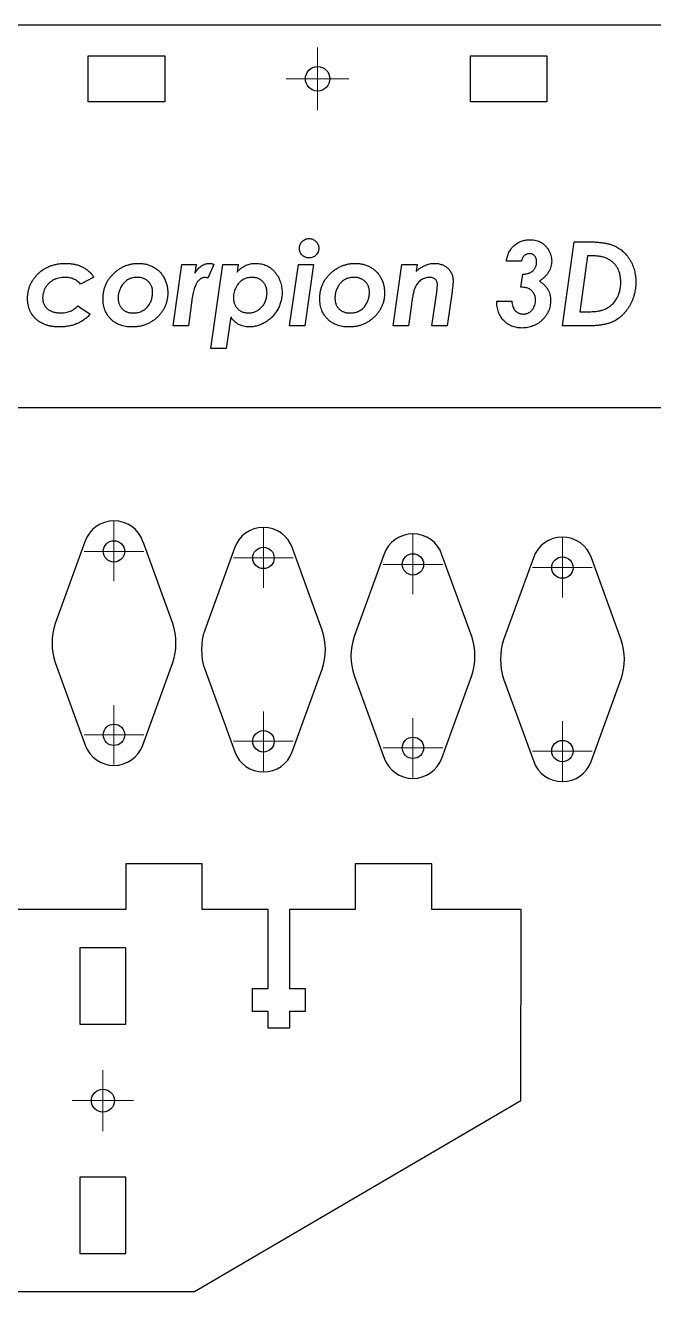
# Model space of a CAD drawing. Header units: millimetres. Extents: x 41 to 807, y -408 to 798.
# Drawn here: x 171.5 to 253.6, y 632 to 797.7 of the extents above; entities that cross this region are included whole.
import ezdxf

# ---------------------------------------------------------------- set-up
doc = ezdxf.new("R2010")
doc.units = ezdxf.units.MM

# ---------------------------------------------------------------- blocks, each defined once
blk = doc.blocks.new('SW_CENTERMARKSYMBOL_4')
at = {"color": 0, "linetype": 'Continuous', "lineweight": 18}
for p, q in [((0, 2.5), (0, 4.1)), ((0, 0), (0, 2.5)), ((-2.5, 0), (-4.1, 0)), ((0, 0), (-2.5, 0)), ((0, 0), (0, -2.5)), ((0, 0), (2.5, 0)), ((2.5, 0), (4.1, 0)), ((0, -2.5), (0, -4.1))]:
    blk.add_line(p, q, dxfattribs=at)
blk = doc.blocks.new('SW_CENTERMARKSYMBOL_107')
at = {"color": 0, "linetype": 'Continuous', "lineweight": 0}
for p, q in [((0, 2.5), (0, 3.9)), ((0, 0), (0, 2.5)), ((-2.5, 0), (-3.9, 0)), ((0, 0), (-2.5, 0)), ((0, 0), (0, -2.5)), ((0, 0), (2.5, 0)), ((2.5, 0), (3.9, 0)), ((0, -2.5), (0, -3.9))]:
    blk.add_line(p, q, dxfattribs=at)
blk = doc.blocks.new('SW_CENTERMARKSYMBOL_108')
at = {"color": 0, "linetype": 'Continuous', "lineweight": 0}
for p, q in [((0, 2.5), (0, 3.9)), ((0, 0), (0, 2.5)), ((-2.5, 0), (-3.9, 0)), ((0, 0), (-2.5, 0)), ((0, 0), (0, -2.5)), ((0, 0), (2.5, 0)), ((2.5, 0), (3.9, 0)), ((0, -2.5), (0, -3.9))]:
    blk.add_line(p, q, dxfattribs=at)
blk = doc.blocks.new('SW_CENTERMARKSYMBOL_109')
at = {"color": 0, "linetype": 'Continuous', "lineweight": 0}
for p, q in [((0, 2.5), (0, 3.9)), ((0, 0), (0, 2.5)), ((-2.5, 0), (-3.9, 0)), ((0, 0), (-2.5, 0)), ((0, 0), (0, -2.5)), ((0, 0), (2.5, 0)), ((2.5, 0), (3.9, 0)), ((0, -2.5), (0, -3.9))]:
    blk.add_line(p, q, dxfattribs=at)
blk = doc.blocks.new('SW_CENTERMARKSYMBOL_110')
at = {"color": 0, "linetype": 'Continuous', "lineweight": 0}
for p, q in [((0, 2.5), (0, 3.9)), ((0, 0), (0, 2.5)), ((-2.5, 0), (-3.9, 0)), ((0, 0), (-2.5, 0)), ((0, 0), (0, -2.5)), ((0, 0), (2.5, 0)), ((2.5, 0), (3.9, 0)), ((0, -2.5), (0, -3.9))]:
    blk.add_line(p, q, dxfattribs=at)
blk = doc.blocks.new('SW_CENTERMARKSYMBOL_111')
at = {"color": 0, "linetype": 'Continuous', "lineweight": 0}
for p, q in [((0, 2.5), (0, 3.9)), ((0, 0), (0, 2.5)), ((-2.5, 0), (-3.9, 0)), ((0, 0), (-2.5, 0)), ((0, 0), (0, -2.5)), ((0, 0), (2.5, 0)), ((2.5, 0), (3.9, 0)), ((0, -2.5), (0, -3.9))]:
    blk.add_line(p, q, dxfattribs=at)
blk = doc.blocks.new('SW_CENTERMARKSYMBOL_112')
at = {"color": 0, "linetype": 'Continuous', "lineweight": 0}
for p, q in [((0, 2.5), (0, 3.9)), ((0, 0), (0, 2.5)), ((-2.5, 0), (-3.9, 0)), ((0, 0), (-2.5, 0)), ((0, 0), (0, -2.5)), ((0, 0), (2.5, 0)), ((2.5, 0), (3.9, 0)), ((0, -2.5), (0, -3.9))]:
    blk.add_line(p, q, dxfattribs=at)
blk = doc.blocks.new('SW_CENTERMARKSYMBOL_113')
at = {"color": 0, "linetype": 'Continuous', "lineweight": 0}
for p, q in [((0, 2.5), (0, 3.9)), ((0, 0), (0, 2.5)), ((-2.5, 0), (-3.9, 0)), ((0, 0), (-2.5, 0)), ((0, 0), (0, -2.5)), ((0, 0), (2.5, 0)), ((2.5, 0), (3.9, 0)), ((0, -2.5), (0, -3.9))]:
    blk.add_line(p, q, dxfattribs=at)
blk = doc.blocks.new('SW_CENTERMARKSYMBOL_114')
at = {"color": 0, "linetype": 'Continuous', "lineweight": 0}
for p, q in [((0, 2.5), (0, 3.9)), ((0, 0), (0, 2.5)), ((-2.5, 0), (-3.9, 0)), ((0, 0), (-2.5, 0)), ((0, 0), (0, -2.5)), ((0, 0), (2.5, 0)), ((2.5, 0), (3.9, 0)), ((0, -2.5), (0, -3.9))]:
    blk.add_line(p, q, dxfattribs=at)
blk = doc.blocks.new('SW_CENTERMARKSYMBOL_117')
at = {"color": 0, "linetype": 'Continuous', "lineweight": 18}
for p, q in [((0, 2.5), (0, 4)), ((0, 0), (0, 2.5)), ((-2.5, 0), (-4, 0)), ((0, 0), (-2.5, 0)), ((0, 0), (0, -2.5)), ((0, 0), (2.5, 0)), ((2.5, 0), (4, 0)), ((0, -2.5), (0, -4))]:
    blk.add_line(p, q, dxfattribs=at)
blk = doc.blocks.new('SW_CENTERMARKSYMBOL_118')
at = {"color": 0, "linetype": 'Continuous', "lineweight": 18}
for p, q in [((0, 2.5), (0, 4)), ((0, 0), (0, 2.5)), ((-2.5, 0), (-4, 0)), ((0, 0), (-2.5, 0)), ((0, 0), (0, -2.5)), ((0, 0), (2.5, 0)), ((2.5, 0), (4, 0)), ((0, -2.5), (0, -4))]:
    blk.add_line(p, q, dxfattribs=at)

msp = doc.modelspace()

# ---------------------------------------------------------------- linework, layer by layer
at = {"color": 7, "linetype": 'Continuous', "lineweight": 25}
for p, q in [((332.88, 797.72), (86.47, 797.72)), ((179.68, 793.72), (189.68, 793.72)), ((179.68, 787.72), (179.68, 793.72)), ((189.68, 793.72), (189.68, 787.72)), ((229.66, 793.72), (239.66, 793.72)), ((229.66, 787.72), (229.66, 793.72)), ((239.66, 793.72), (239.66, 787.72)), ((189.68, 787.72), (179.68, 787.72)), ((239.66, 787.72), (229.66, 787.72)), ((86.52, 747.72), (332.55, 747.72)), ((179.25, 730.14), (175.36, 719.44)), ((190.73, 719.44), (186.84, 730.14)), ((198.79, 729.29), (194.9, 718.59)), ((210.28, 718.59), (206.38, 729.29)), ((218.34, 728.44), (214.45, 717.74)), ((229.82, 717.74), (225.93, 728.44)), ((237.88, 728.02), (233.99, 717.31)), ((249.37, 717.31), (245.48, 728.02)), ((175.36, 714.33), (179.28, 703.52)), ((186.8, 703.52), (190.73, 714.33)), ((194.9, 713.48), (198.83, 702.67)), ((206.35, 702.67), (210.28, 713.48)), ((214.45, 712.63), (218.37, 701.82)), ((225.89, 701.82), (229.82, 712.63)), ((233.99, 712.2), (237.92, 701.39)), ((245.44, 701.39), (249.37, 712.2)), ((184.59, 688.02), (184.59, 682.02)), ((194.59, 688.02), (184.59, 688.02)), ((194.59, 682.02), (194.59, 688.02)), ((214.59, 688.02), (214.59, 682.02)), ((224.59, 688.02), (214.59, 688.02)), ((224.59, 682.02), (224.59, 688.02)), ((184.59, 682.02), (168.59, 682.02)), ((203.19, 682.02), (194.59, 682.02)), ((203.19, 671.68), (203.19, 682.02)), ((205.99, 682.02), (205.99, 671.68)), ((214.59, 682.02), (205.99, 682.02)), ((236.27, 682.02), (224.59, 682.02)), ((236.26, 657.02), (236.27, 682.02)), ((178.59, 677.02), (178.59, 667.02)), ((184.59, 677.02), (178.59, 677.02)), ((184.59, 667.02), (184.59, 677.02)), ((201.15, 671.68), (203.19, 671.68)), ((201.15, 668.68), (201.15, 671.68)), ((205.99, 671.68), (208.03, 671.68)), ((208.03, 671.68), (208.03, 668.68)), ((203.19, 668.68), (201.15, 668.68)), ((203.19, 666.5), (203.19, 668.68)), ((205.99, 668.68), (205.99, 666.5)), ((208.03, 668.68), (205.99, 668.68)), ((178.59, 667.02), (184.59, 667.02)), ((205.99, 666.5), (203.19, 666.5)), ((193.59, 632.02), (236.26, 657.02)), ((184.59, 647.02), (178.59, 647.02)), ((178.59, 647.02), (178.59, 637.02)), ((184.59, 637.02), (184.59, 647.02)), ((178.59, 637.02), (184.59, 637.02)), ((168.59, 632.02), (193.59, 632.02))]:
    msp.add_line(p, q, dxfattribs=at)
at = {"color": 3, "linetype": 'Continuous', "lineweight": 25}
for p, q in [((241.69, 758.39), (243.23, 769.39)), ((243.23, 769.39), (244.97, 769.39)), ((244.96, 767.56), (243.94, 760.22)), ((245.51, 767.56), (244.96, 767.56)), ((190.78, 758.39), (191.92, 766.43)), ((191.92, 766.43), (193.77, 766.43)), ((193.77, 766.43), (193.63, 765.3)), ((196.1, 766.43), (195.32, 764.64)), ((195.72, 755.43), (197.28, 766.43)), ((197.28, 766.43), (199.27, 766.43)), ((199.27, 766.43), (199.13, 765.44)), ((206.01, 758.39), (207.15, 766.43)), ((207.15, 766.43), (209.14, 766.43)), ((209.14, 766.43), (208, 758.39)), ((219.55, 758.39), (220.69, 766.43)), ((220.69, 766.43), (222.68, 766.43)), ((222.68, 766.43), (222.55, 765.54)), ((236.33, 766.85), (234.35, 766.85)), ((180.41, 764.75), (178.65, 763.86)), ((236.25, 763.47), (236.49, 765.16)), ((224.62, 758.39), (225.25, 762.82)), ((227.25, 762.91), (226.61, 758.39)), ((178.3, 761.01), (179.93, 759.92)), ((193.17, 761.39), (192.77, 758.39)), ((221.93, 761.2), (221.54, 758.39)), ((233.08, 761.63), (235.06, 761.63)), ((198.3, 759.59), (197.71, 755.43)), ((243.94, 760.22), (244.65, 760.22)), ((192.77, 758.39), (190.78, 758.39)), ((208, 758.39), (206.01, 758.39)), ((221.54, 758.39), (219.55, 758.39)), ((226.61, 758.39), (224.62, 758.39)), ((245.1, 758.39), (241.69, 758.39)), ((197.71, 755.43), (195.72, 755.43))]:
    msp.add_line(p, q, dxfattribs=at)
at = {"color": 7, "linetype": 'Continuous', "lineweight": 25}
for centre, radius in [((209.67, 790.72), 1.6), ((183.04, 728.88), 1.4), ((202.59, 728.03), 1.4), ((222.13, 727.18), 1.4), ((241.68, 726.76), 1.4), ((183.04, 704.88), 1.4), ((202.59, 704.03), 1.4), ((222.13, 703.18), 1.4), ((241.68, 702.76), 1.4), ((181.59, 657.02), 1.5)]:
    msp.add_circle(centre, radius, dxfattribs=at)
for centre, radius, start, end in [((183.04, 728.88), 4, 18.384, 161.616), ((202.59, 728.03), 4, 18.384, 161.616), ((222.13, 727.18), 4, 18.384, 161.616), ((241.68, 726.76), 4, 18.384, 161.616), ((183.04, 716.88), 8.1, 161.616, 198.384), ((183.04, 716.88), 8.1, 341.616, 18.384), ((202.59, 716.03), 8.1, 161.616, 198.384), ((202.59, 716.03), 8.1, 341.616, 18.384), ((222.13, 715.18), 8.1, 161.616, 198.384), ((222.13, 715.18), 8.1, 341.616, 18.384), ((241.68, 714.76), 8.1, 161.616, 198.384), ((241.68, 714.76), 8.1, 341.616, 18.384), ((183.04, 704.88), 4, 199.9628, 340.0372), ((202.59, 704.03), 4, 199.9628, 340.0372), ((222.13, 703.18), 4, 199.9628, 340.0372), ((241.68, 702.76), 4, 199.9628, 340.0372)]:
    msp.add_arc(centre, radius, start, end, dxfattribs=at)
at = {"color": 3, "linetype": 'Continuous', "lineweight": 25}
for points, knots in [([(207.28, 768.54), (207.28, 768.63), (207.29, 768.79), (207.36, 769.03), (207.48, 769.25), (207.64, 769.44), (207.84, 769.61), (208.06, 769.73), (208.3, 769.8), (208.46, 769.81), (208.55, 769.81)], [0, 0, 0, 0, 0.126712, 0.248899, 0.371192, 0.499249, 0.627306, 0.751101, 0.873288, 1, 1, 1, 1]), ([(208.55, 769.81), (208.63, 769.81), (208.79, 769.8), (209.03, 769.73), (209.25, 769.61), (209.45, 769.44), (209.61, 769.25), (209.73, 769.03), (209.8, 768.79), (209.81, 768.63), (209.81, 768.54)], [0, 0, 0, 0, 0.126767, 0.249007, 0.371887, 0.5, 0.628113, 0.750993, 0.873233, 1, 1, 1, 1]), ([(234.35, 766.85), (234.37, 766.96), (234.4, 767.17), (234.47, 767.46), (234.57, 767.75), (234.68, 768.02), (234.83, 768.27), (234.99, 768.5), (235.17, 768.72), (235.38, 768.91), (235.6, 769.09), (235.83, 769.25), (236.08, 769.38), (236.34, 769.49), (236.61, 769.57), (236.9, 769.63), (237.19, 769.67), (237.4, 769.67), (237.5, 769.67)], [0, 0, 0, 0, 0.068562, 0.134921, 0.19884, 0.261371, 0.3222, 0.383395, 0.444187, 0.505449, 0.566735, 0.626866, 0.687012, 0.747494, 0.808295, 0.87022, 0.934159, 1, 1, 1, 1]), ([(237.5, 769.67), (237.62, 769.67), (237.87, 769.66), (238.24, 769.59), (238.58, 769.47), (238.91, 769.31), (239.2, 769.11), (239.47, 768.87), (239.71, 768.58), (239.91, 768.27), (240.07, 767.93), (240.19, 767.59), (240.26, 767.23), (240.27, 766.99), (240.28, 766.87)], [0, 0, 0, 0, 0.086624, 0.170635, 0.252835, 0.334905, 0.417043, 0.498924, 0.582096, 0.668011, 0.753915, 0.836915, 0.918362, 1, 1, 1, 1]), ([(244.97, 769.39), (245.16, 769.39), (245.54, 769.39), (246.09, 769.36), (246.61, 769.31), (247.08, 769.25), (247.52, 769.17), (247.91, 769.07), (248.27, 768.96), (248.59, 768.82), (248.89, 768.66), (249.16, 768.48), (249.43, 768.29), (249.68, 768.07), (249.91, 767.83), (250.13, 767.57), (250.34, 767.29), (250.53, 766.99), (250.71, 766.68), (250.86, 766.35), (250.99, 766.01), (251.09, 765.65), (251.17, 765.29), (251.23, 764.91), (251.27, 764.52), (251.27, 764.26), (251.28, 764.13)], [0, 0, 0, 0, 0.062872, 0.121582, 0.176459, 0.227116, 0.274134, 0.317656, 0.357416, 0.394192, 0.42924, 0.464052, 0.499238, 0.534324, 0.569821, 0.606103, 0.643166, 0.681163, 0.719485, 0.758002, 0.796906, 0.835798, 0.875463, 0.916072, 0.957526, 1, 1, 1, 1]), ([(208.55, 767.28), (208.46, 767.28), (208.3, 767.29), (208.06, 767.36), (207.84, 767.48), (207.64, 767.64), (207.48, 767.84), (207.36, 768.06), (207.29, 768.3), (207.28, 768.46), (207.28, 768.54)], [0, 0, 0, 0, 0.126656, 0.248789, 0.371999, 0.5, 0.628001, 0.751211, 0.873344, 1, 1, 1, 1]), ([(209.81, 768.54), (209.81, 768.46), (209.8, 768.3), (209.73, 768.06), (209.61, 767.84), (209.45, 767.64), (209.25, 767.48), (209.03, 767.36), (208.79, 767.29), (208.63, 767.28), (208.55, 767.28)], [0, 0, 0, 0, 0.126712, 0.248899, 0.372694, 0.500751, 0.628808, 0.751101, 0.873288, 1, 1, 1, 1]), ([(237.39, 767.84), (237.32, 767.84), (237.19, 767.83), (237.01, 767.78), (236.84, 767.7), (236.69, 767.59), (236.56, 767.44), (236.45, 767.27), (236.37, 767.07), (236.34, 766.93), (236.33, 766.85)], [0, 0, 0, 0, 0.122654, 0.240615, 0.356812, 0.476026, 0.597994, 0.722886, 0.855762, 1, 1, 1, 1]), ([(238.3, 766.76), (238.3, 766.84), (238.3, 766.99), (238.24, 767.19), (238.16, 767.38), (238.05, 767.54), (237.91, 767.67), (237.75, 767.77), (237.57, 767.83), (237.45, 767.84), (237.39, 767.84)], [0, 0, 0, 0, 0.1441664, 0.2765941, 0.4034947, 0.5286546, 0.650146, 0.7648678, 0.8792492, 1, 1, 1, 1]), ([(249.3, 764.1), (249.3, 764.19), (249.3, 764.37), (249.28, 764.64), (249.24, 764.89), (249.2, 765.13), (249.13, 765.36), (249.06, 765.58), (248.97, 765.79), (248.83, 766.04), (248.63, 766.34), (248.34, 766.66), (248.01, 766.93), (247.69, 767.12), (247.42, 767.25), (247.19, 767.33), (246.95, 767.4), (246.69, 767.46), (246.42, 767.5), (246.13, 767.53), (245.82, 767.55), (245.61, 767.56), (245.51, 767.56)], [0, 0, 0, 0, 0.047069, 0.091993, 0.135328, 0.177557, 0.217737, 0.257141, 0.295597, 0.333153, 0.406655, 0.479128, 0.552205, 0.627352, 0.666422, 0.707397, 0.750161, 0.795279, 0.842622, 0.892217, 0.944652, 1, 1, 1, 1]), ([(171.74, 761.96), (171.74, 762.12), (171.75, 762.42), (171.82, 762.88), (171.93, 763.31), (172.08, 763.73), (172.28, 764.13), (172.52, 764.52), (172.8, 764.88), (173.13, 765.23), (173.48, 765.54), (173.87, 765.82), (174.29, 766.05), (174.73, 766.24), (175.19, 766.39), (175.68, 766.5), (176.19, 766.56), (176.54, 766.57), (176.72, 766.57)], [0, 0, 0, 0, 0.061943, 0.122128, 0.181098, 0.239545, 0.298136, 0.357534, 0.418197, 0.480874, 0.544272, 0.606576, 0.669018, 0.731727, 0.795483, 0.861178, 0.929061, 1, 1, 1, 1]), ([(176.72, 766.57), (176.82, 766.57), (177.02, 766.57), (177.32, 766.54), (177.6, 766.51), (177.88, 766.46), (178.14, 766.4), (178.4, 766.32), (178.65, 766.23), (178.88, 766.12), (179.11, 766), (179.32, 765.86), (179.53, 765.71), (179.73, 765.54), (179.91, 765.37), (180.09, 765.17), (180.26, 764.97), (180.36, 764.82), (180.41, 764.75)], [0, 0, 0, 0, 0.070696, 0.139517, 0.206093, 0.270685, 0.334412, 0.395979, 0.457243, 0.517518, 0.57687, 0.635991, 0.694997, 0.754607, 0.814743, 0.875276, 0.937187, 1, 1, 1, 1]), ([(181.61, 761.95), (181.61, 762.11), (181.62, 762.43), (181.69, 762.9), (181.8, 763.34), (181.95, 763.77), (182.14, 764.18), (182.39, 764.56), (182.67, 764.92), (183, 765.26), (183.35, 765.56), (183.72, 765.83), (184.1, 766.06), (184.5, 766.25), (184.92, 766.39), (185.35, 766.5), (185.79, 766.56), (186.09, 766.57), (186.25, 766.57)], [0, 0, 0, 0, 0.0669, 0.131608, 0.194538, 0.256236, 0.317642, 0.379477, 0.442389, 0.50698, 0.571501, 0.634288, 0.695281, 0.755752, 0.815907, 0.876271, 0.937343, 1, 1, 1, 1]), ([(186.25, 766.57), (186.33, 766.57), (186.51, 766.57), (186.77, 766.54), (187.03, 766.51), (187.28, 766.45), (187.52, 766.38), (187.75, 766.3), (187.99, 766.2), (188.21, 766.09), (188.42, 765.96), (188.62, 765.82), (188.81, 765.66), (188.99, 765.5), (189.16, 765.32), (189.31, 765.12), (189.45, 764.92), (189.58, 764.7), (189.7, 764.48), (189.8, 764.24), (189.88, 764), (189.95, 763.75), (190.01, 763.5), (190.04, 763.24), (190.07, 762.97), (190.07, 762.79), (190.07, 762.69)], [0, 0, 0, 0, 0.043683, 0.086454, 0.128765, 0.170457, 0.211355, 0.252335, 0.293563, 0.334561, 0.37535, 0.415796, 0.455816, 0.495656, 0.535761, 0.575836, 0.616283, 0.657876, 0.699517, 0.74122, 0.78288, 0.825169, 0.867642, 0.911025, 0.954874, 1, 1, 1, 1]), ([(193.63, 765.3), (193.69, 765.4), (193.82, 765.6), (194.03, 765.86), (194.26, 766.07), (194.49, 766.26), (194.74, 766.4), (195, 766.5), (195.26, 766.56), (195.45, 766.57), (195.54, 766.57)], [0, 0, 0, 0, 0.150409, 0.289852, 0.42027, 0.54267, 0.659773, 0.773077, 0.88593, 1, 1, 1, 1]), ([(195.54, 766.57), (195.58, 766.57), (195.67, 766.56), (195.81, 766.54), (195.96, 766.49), (196.05, 766.45), (196.1, 766.43)], [0, 0, 0, 0, 0.232358, 0.476124, 0.730988, 1, 1, 1, 1]), ([(199.13, 765.44), (199.23, 765.54), (199.43, 765.73), (199.73, 765.98), (200.02, 766.18), (200.31, 766.33), (200.61, 766.44), (200.91, 766.51), (201.23, 766.56), (201.45, 766.57), (201.56, 766.57)], [0, 0, 0, 0, 0.155959, 0.296282, 0.423639, 0.538615, 0.649178, 0.761513, 0.878111, 1, 1, 1, 1]), ([(201.56, 766.57), (201.69, 766.57), (201.95, 766.56), (202.32, 766.5), (202.66, 766.41), (202.99, 766.29), (203.3, 766.12), (203.59, 765.92), (203.85, 765.69), (204.09, 765.42), (204.31, 765.12), (204.5, 764.82), (204.66, 764.5), (204.79, 764.16), (204.9, 763.82), (204.97, 763.47), (205.01, 763.1), (205.02, 762.86), (205.02, 762.73)], [0, 0, 0, 0, 0.067226, 0.131282, 0.193198, 0.253714, 0.313801, 0.373819, 0.435167, 0.498132, 0.561703, 0.624073, 0.685676, 0.747181, 0.808984, 0.871321, 0.934696, 1, 1, 1, 1]), ([(209.96, 761.95), (209.96, 762.11), (209.97, 762.43), (210.03, 762.9), (210.14, 763.34), (210.3, 763.77), (210.49, 764.18), (210.73, 764.56), (211.02, 764.92), (211.34, 765.26), (211.69, 765.56), (212.06, 765.83), (212.45, 766.06), (212.85, 766.25), (213.27, 766.39), (213.7, 766.5), (214.14, 766.56), (214.44, 766.57), (214.59, 766.57)], [0, 0, 0, 0, 0.0669, 0.131608, 0.194538, 0.256236, 0.317642, 0.379477, 0.442389, 0.50698, 0.571501, 0.634288, 0.695281, 0.755752, 0.815907, 0.876271, 0.937343, 1, 1, 1, 1]), ([(214.59, 766.57), (214.68, 766.57), (214.86, 766.57), (215.12, 766.54), (215.37, 766.51), (215.62, 766.45), (215.86, 766.38), (216.1, 766.3), (216.33, 766.2), (216.55, 766.09), (216.77, 765.96), (216.97, 765.82), (217.16, 765.66), (217.34, 765.5), (217.5, 765.32), (217.66, 765.12), (217.8, 764.92), (217.93, 764.7), (218.04, 764.48), (218.14, 764.24), (218.23, 764), (218.3, 763.75), (218.35, 763.5), (218.39, 763.24), (218.41, 762.97), (218.42, 762.79), (218.42, 762.69)], [0, 0, 0, 0, 0.043683, 0.086454, 0.128765, 0.170457, 0.211355, 0.252335, 0.293563, 0.334561, 0.37535, 0.415796, 0.455816, 0.495656, 0.535761, 0.575836, 0.616283, 0.657876, 0.699517, 0.74122, 0.78288, 0.825169, 0.867642, 0.911025, 0.954874, 1, 1, 1, 1]), ([(222.55, 765.54), (222.65, 765.62), (222.84, 765.78), (223.13, 765.99), (223.43, 766.17), (223.73, 766.31), (224.03, 766.43), (224.33, 766.51), (224.64, 766.56), (224.85, 766.57), (224.95, 766.57)], [0, 0, 0, 0, 0.141134, 0.275885, 0.404976, 0.529248, 0.648997, 0.767586, 0.88361, 1, 1, 1, 1]), ([(224.95, 766.57), (225.04, 766.57), (225.21, 766.56), (225.46, 766.54), (225.7, 766.48), (225.92, 766.41), (226.13, 766.32), (226.34, 766.21), (226.52, 766.08), (226.7, 765.93), (226.86, 765.76), (227, 765.58), (227.12, 765.39), (227.21, 765.19), (227.29, 764.98), (227.34, 764.76), (227.37, 764.53), (227.38, 764.37), (227.38, 764.29)], [0, 0, 0, 0, 0.0698764, 0.137173, 0.2019247, 0.2646081, 0.3266036, 0.3880347, 0.4495911, 0.5120955, 0.5740346, 0.6342805, 0.6935452, 0.7528158, 0.8125131, 0.8733574, 0.9354432, 1, 1, 1, 1]), ([(236.49, 765.16), (236.56, 765.16), (236.7, 765.16), (236.9, 765.19), (237.09, 765.22), (237.26, 765.27), (237.43, 765.33), (237.58, 765.41), (237.71, 765.51), (237.84, 765.61), (237.95, 765.73), (238.04, 765.85), (238.12, 765.99), (238.19, 766.13), (238.24, 766.28), (238.28, 766.43), (238.3, 766.6), (238.3, 766.71), (238.3, 766.76)], [0, 0, 0, 0, 0.0789313, 0.1526314, 0.2230532, 0.2892923, 0.3529875, 0.4149289, 0.4745511, 0.5339283, 0.5920366, 0.649517, 0.7062655, 0.762831, 0.8198586, 0.8778498, 0.9379645, 1, 1, 1, 1]), ([(240.28, 766.87), (240.27, 766.75), (240.26, 766.51), (240.18, 766.15), (240.06, 765.8), (239.88, 765.45), (239.65, 765.12), (239.37, 764.8), (239.04, 764.5), (238.79, 764.33), (238.66, 764.24)], [0, 0, 0, 0, 0.112336, 0.225465, 0.340904, 0.461941, 0.586863, 0.71712, 0.854131, 1, 1, 1, 1]), ([(176.64, 764.74), (176.51, 764.73), (176.24, 764.72), (175.85, 764.66), (175.48, 764.56), (175.14, 764.41), (174.83, 764.22), (174.55, 763.99), (174.3, 763.73), (174.09, 763.44), (173.92, 763.12), (173.8, 762.78), (173.73, 762.44), (173.72, 762.2), (173.71, 762.09)], [0, 0, 0, 0, 0.093592, 0.18266, 0.268542, 0.352477, 0.434504, 0.515136, 0.596102, 0.6793, 0.761794, 0.841641, 0.920844, 1, 1, 1, 1]), ([(178.65, 763.86), (178.59, 763.93), (178.46, 764.07), (178.25, 764.25), (178.02, 764.4), (177.78, 764.52), (177.52, 764.62), (177.24, 764.69), (176.95, 764.73), (176.75, 764.73), (176.64, 764.74)], [0, 0, 0, 0, 0.125203, 0.247336, 0.367345, 0.487366, 0.60982, 0.735045, 0.864718, 1, 1, 1, 1]), ([(186.1, 764.74), (186, 764.73), (185.81, 764.73), (185.53, 764.69), (185.27, 764.62), (185.02, 764.53), (184.8, 764.41), (184.59, 764.26), (184.4, 764.09), (184.23, 763.89), (184.08, 763.68), (183.95, 763.46), (183.83, 763.23), (183.75, 763), (183.67, 762.77), (183.62, 762.53), (183.59, 762.29), (183.59, 762.13), (183.58, 762.04)], [0, 0, 0, 0, 0.071728, 0.13979, 0.204898, 0.267862, 0.32983, 0.391249, 0.453696, 0.517382, 0.581038, 0.643399, 0.703665, 0.763444, 0.8223, 0.881348, 0.940049, 1, 1, 1, 1]), ([(188.1, 762.78), (188.09, 762.85), (188.09, 762.99), (188.06, 763.19), (188.02, 763.39), (187.96, 763.57), (187.88, 763.74), (187.79, 763.9), (187.67, 764.05), (187.54, 764.19), (187.4, 764.32), (187.24, 764.43), (187.08, 764.53), (186.9, 764.6), (186.72, 764.66), (186.52, 764.71), (186.31, 764.73), (186.17, 764.74), (186.1, 764.74)], [0, 0, 0, 0, 0.0674496, 0.1325798, 0.1952459, 0.2558493, 0.3161552, 0.37563, 0.435723, 0.4968284, 0.5579822, 0.6183698, 0.6790584, 0.7394337, 0.8013722, 0.8654074, 0.9311476, 1, 1, 1, 1]), ([(194.97, 764.74), (194.92, 764.73), (194.83, 764.73), (194.68, 764.7), (194.54, 764.65), (194.41, 764.57), (194.28, 764.48), (194.15, 764.36), (194.02, 764.23), (193.9, 764.07), (193.79, 763.88), (193.68, 763.64), (193.58, 763.37), (193.48, 763.06), (193.4, 762.7), (193.31, 762.3), (193.24, 761.86), (193.19, 761.55), (193.17, 761.39)], [0, 0, 0, 0, 0.0360585, 0.0712191, 0.1072136, 0.1449085, 0.1840908, 0.2258979, 0.2703399, 0.3182141, 0.3716926, 0.4331669, 0.5036457, 0.583431, 0.6729865, 0.7722459, 0.8812159, 1, 1, 1, 1]), ([(195.32, 764.64), (195.28, 764.65), (195.21, 764.68), (195.12, 764.71), (195.04, 764.73), (194.99, 764.74), (194.97, 764.74)], [0, 0, 0, 0, 0.324682, 0.598193, 0.826026, 1, 1, 1, 1]), ([(201.12, 764.74), (201.01, 764.73), (200.79, 764.73), (200.47, 764.67), (200.17, 764.57), (199.89, 764.43), (199.64, 764.25), (199.4, 764.03), (199.19, 763.76), (199.01, 763.46), (198.85, 763.14), (198.74, 762.8), (198.67, 762.46), (198.66, 762.23), (198.66, 762.12)], [0, 0, 0, 0, 0.084397, 0.164974, 0.242639, 0.319473, 0.396615, 0.476461, 0.560741, 0.650748, 0.7414, 0.829164, 0.91502, 1, 1, 1, 1]), ([(203.05, 762.73), (203.04, 762.8), (203.04, 762.95), (203.02, 763.16), (202.97, 763.36), (202.91, 763.54), (202.84, 763.72), (202.74, 763.89), (202.63, 764.04), (202.51, 764.19), (202.37, 764.32), (202.22, 764.43), (202.06, 764.52), (201.89, 764.6), (201.71, 764.66), (201.52, 764.7), (201.33, 764.73), (201.19, 764.74), (201.12, 764.74)], [0, 0, 0, 0, 0.070569, 0.138004, 0.202865, 0.265752, 0.327325, 0.387937, 0.448595, 0.509555, 0.570417, 0.630353, 0.689487, 0.748487, 0.808918, 0.870333, 0.933658, 1, 1, 1, 1]), ([(214.45, 764.74), (214.35, 764.73), (214.16, 764.73), (213.88, 764.69), (213.61, 764.62), (213.37, 764.53), (213.14, 764.41), (212.93, 764.26), (212.74, 764.09), (212.57, 763.89), (212.42, 763.68), (212.29, 763.46), (212.18, 763.23), (212.09, 763), (212.02, 762.77), (211.97, 762.53), (211.94, 762.29), (211.93, 762.13), (211.93, 762.04)], [0, 0, 0, 0, 0.071728, 0.13979, 0.204898, 0.267862, 0.32983, 0.391249, 0.453696, 0.517382, 0.581038, 0.643399, 0.703665, 0.763444, 0.8223, 0.881348, 0.940049, 1, 1, 1, 1]), ([(216.44, 762.78), (216.44, 762.85), (216.44, 762.99), (216.41, 763.19), (216.37, 763.39), (216.31, 763.57), (216.23, 763.74), (216.13, 763.9), (216.02, 764.05), (215.89, 764.19), (215.74, 764.32), (215.59, 764.43), (215.42, 764.53), (215.25, 764.6), (215.06, 764.66), (214.87, 764.71), (214.66, 764.73), (214.52, 764.74), (214.45, 764.74)], [0, 0, 0, 0, 0.06745, 0.13258, 0.195246, 0.255849, 0.316155, 0.37563, 0.435723, 0.496828, 0.557982, 0.61837, 0.679058, 0.739434, 0.801372, 0.865407, 0.931148, 1, 1, 1, 1]), ([(224.24, 764.74), (224.15, 764.73), (223.98, 764.72), (223.72, 764.66), (223.46, 764.55), (223.21, 764.4), (222.97, 764.22), (222.76, 764), (222.57, 763.74), (222.45, 763.5), (222.36, 763.28), (222.29, 763.08), (222.23, 762.85), (222.16, 762.58), (222.1, 762.28), (222.04, 761.95), (221.98, 761.59), (221.95, 761.33), (221.93, 761.2)], [0, 0, 0, 0, 0.055129, 0.111632, 0.171257, 0.234685, 0.299844, 0.36548, 0.43225, 0.501519, 0.540384, 0.585303, 0.637338, 0.696253, 0.761536, 0.834252, 0.913418, 1, 1, 1, 1]), ([(225.34, 763.78), (225.33, 763.85), (225.33, 763.99), (225.27, 764.19), (225.18, 764.36), (225.05, 764.49), (224.89, 764.6), (224.7, 764.68), (224.48, 764.73), (224.32, 764.73), (224.24, 764.74)], [0, 0, 0, 0, 0.131033, 0.251303, 0.364043, 0.476278, 0.591241, 0.714256, 0.849123, 1, 1, 1, 1]), ([(227.38, 764.29), (227.38, 764.21), (227.37, 764.02), (227.35, 763.7), (227.3, 763.33), (227.27, 763.06), (227.25, 762.91)], [0, 0, 0, 0, 0.187686, 0.41556, 0.687482, 1, 1, 1, 1]), ([(238.66, 764.24), (238.78, 764.16), (239, 764.02), (239.31, 763.75), (239.56, 763.47), (239.78, 763.16), (239.94, 762.83), (240.05, 762.48), (240.12, 762.11), (240.13, 761.85), (240.14, 761.72)], [0, 0, 0, 0, 0.136998, 0.266445, 0.390153, 0.510009, 0.629294, 0.748878, 0.871829, 1, 1, 1, 1]), ([(251.28, 764.13), (251.27, 763.99), (251.27, 763.72), (251.23, 763.31), (251.17, 762.91), (251.08, 762.53), (250.97, 762.15), (250.83, 761.78), (250.67, 761.41), (250.48, 761.06), (250.28, 760.73), (250.06, 760.41), (249.83, 760.12), (249.58, 759.86), (249.33, 759.61), (249.06, 759.39), (248.77, 759.2), (248.47, 759.02), (248.15, 758.87), (247.8, 758.74), (247.42, 758.63), (247.02, 758.55), (246.58, 758.48), (246.11, 758.43), (245.62, 758.4), (245.28, 758.39), (245.1, 758.39)], [0, 0, 0, 0, 0.043139, 0.085744, 0.127518, 0.169082, 0.210447, 0.251816, 0.293207, 0.33498, 0.376263, 0.416176, 0.455065, 0.492756, 0.529783, 0.566333, 0.602147, 0.638096, 0.674814, 0.713701, 0.754779, 0.798195, 0.84444, 0.893378, 0.945112, 1, 1, 1, 1]), ([(247.02, 760.49), (247.11, 760.53), (247.27, 760.59), (247.51, 760.72), (247.74, 760.85), (247.95, 761.01), (248.16, 761.18), (248.34, 761.38), (248.52, 761.58), (248.68, 761.81), (248.83, 762.04), (248.95, 762.3), (249.06, 762.57), (249.15, 762.85), (249.22, 763.14), (249.27, 763.45), (249.3, 763.77), (249.3, 763.99), (249.3, 764.1)], [0, 0, 0, 0, 0.059541, 0.1182837, 0.1763336, 0.2343775, 0.2922505, 0.3509813, 0.4099023, 0.4707505, 0.5325304, 0.594074, 0.6571092, 0.7218631, 0.7878051, 0.8557584, 0.9265796, 1, 1, 1, 1]), ([(190.07, 762.69), (190.07, 762.54), (190.06, 762.24), (190, 761.81), (189.89, 761.38), (189.74, 760.98), (189.55, 760.59), (189.32, 760.22), (189.04, 759.87), (188.73, 759.54), (188.38, 759.24), (188.01, 758.97), (187.63, 758.75), (187.22, 758.57), (186.79, 758.42), (186.34, 758.32), (185.87, 758.26), (185.55, 758.25), (185.39, 758.25)], [0, 0, 0, 0, 0.063194, 0.1244661, 0.1845123, 0.243937, 0.303683, 0.3641267, 0.4260981, 0.4898202, 0.5538679, 0.6168782, 0.678789, 0.7406383, 0.8032322, 0.8670096, 0.9322281, 1, 1, 1, 1]), ([(185.53, 760.08), (185.63, 760.09), (185.83, 760.09), (186.12, 760.13), (186.38, 760.19), (186.63, 760.28), (186.86, 760.4), (187.08, 760.54), (187.27, 760.71), (187.44, 760.9), (187.6, 761.11), (187.73, 761.33), (187.84, 761.55), (187.94, 761.78), (188.01, 762.02), (188.06, 762.27), (188.09, 762.52), (188.09, 762.7), (188.1, 762.78)], [0, 0, 0, 0, 0.072757, 0.141814, 0.207353, 0.270175, 0.331658, 0.39243, 0.453278, 0.515177, 0.577333, 0.637858, 0.698163, 0.75773, 0.817061, 0.87677, 0.93779, 1, 1, 1, 1]), ([(200.6, 760.08), (200.69, 760.08), (200.85, 760.09), (201.09, 760.13), (201.33, 760.18), (201.55, 760.26), (201.76, 760.37), (201.96, 760.5), (202.16, 760.65), (202.34, 760.82), (202.5, 761.01), (202.65, 761.22), (202.77, 761.43), (202.87, 761.67), (202.95, 761.92), (203.01, 762.18), (203.04, 762.45), (203.04, 762.63), (203.05, 762.73)], [0, 0, 0, 0, 0.062473, 0.122789, 0.18148, 0.240369, 0.298889, 0.357677, 0.418131, 0.480866, 0.544111, 0.606231, 0.668503, 0.731549, 0.795436, 0.860938, 0.929321, 1, 1, 1, 1]), ([(205.02, 762.73), (205.02, 762.63), (205.02, 762.44), (204.98, 762.15), (204.94, 761.87), (204.87, 761.58), (204.79, 761.31), (204.68, 761.03), (204.56, 760.76), (204.42, 760.5), (204.27, 760.24), (204.1, 760), (203.91, 759.76), (203.72, 759.55), (203.51, 759.35), (203.29, 759.17), (203.05, 759), (202.81, 758.84), (202.56, 758.7), (202.3, 758.58), (202.04, 758.48), (201.78, 758.39), (201.51, 758.33), (201.24, 758.28), (200.97, 758.25), (200.79, 758.25), (200.7, 758.25)], [0, 0, 0, 0, 0.042239, 0.084027, 0.125831, 0.167881, 0.210068, 0.252483, 0.295578, 0.33936, 0.383133, 0.426343, 0.468703, 0.510809, 0.552433, 0.594205, 0.63611, 0.678525, 0.720465, 0.761527, 0.802035, 0.841991, 0.881477, 0.920758, 0.960318, 1, 1, 1, 1]), ([(218.42, 762.69), (218.41, 762.54), (218.4, 762.24), (218.34, 761.81), (218.24, 761.38), (218.09, 760.98), (217.9, 760.59), (217.66, 760.22), (217.39, 759.87), (217.07, 759.54), (216.73, 759.24), (216.36, 758.97), (215.97, 758.75), (215.56, 758.57), (215.14, 758.42), (214.69, 758.32), (214.22, 758.26), (213.9, 758.25), (213.74, 758.25)], [0, 0, 0, 0, 0.063194, 0.124466, 0.184512, 0.243937, 0.303683, 0.364127, 0.426098, 0.48982, 0.553868, 0.616878, 0.678789, 0.740638, 0.803232, 0.86701, 0.932228, 1, 1, 1, 1]), ([(213.88, 760.08), (213.98, 760.09), (214.17, 760.09), (214.46, 760.13), (214.73, 760.19), (214.98, 760.28), (215.21, 760.4), (215.42, 760.54), (215.62, 760.71), (215.79, 760.9), (215.94, 761.11), (216.08, 761.33), (216.19, 761.55), (216.28, 761.78), (216.35, 762.02), (216.4, 762.27), (216.44, 762.52), (216.44, 762.7), (216.44, 762.78)], [0, 0, 0, 0, 0.072757, 0.141814, 0.207353, 0.270175, 0.331658, 0.39243, 0.453278, 0.515177, 0.577333, 0.637858, 0.698163, 0.75773, 0.817061, 0.87677, 0.93779, 1, 1, 1, 1]), ([(225.25, 762.82), (225.26, 762.92), (225.28, 763.1), (225.31, 763.37), (225.33, 763.59), (225.33, 763.72), (225.34, 763.78)], [0, 0, 0, 0, 0.313908, 0.585857, 0.81359, 1, 1, 1, 1]), ([(238.16, 761.83), (238.16, 761.9), (238.15, 762.04), (238.11, 762.25), (238.04, 762.45), (237.94, 762.64), (237.83, 762.82), (237.69, 762.98), (237.53, 763.11), (237.36, 763.23), (237.14, 763.32), (236.89, 763.39), (236.59, 763.44), (236.37, 763.46), (236.25, 763.47)], [0, 0, 0, 0, 0.075825, 0.151412, 0.22568, 0.302442, 0.378395, 0.451938, 0.524379, 0.596665, 0.675963, 0.768558, 0.876173, 1, 1, 1, 1]), ([(175.95, 758.25), (175.79, 758.25), (175.48, 758.26), (175.03, 758.31), (174.6, 758.38), (174.2, 758.5), (173.83, 758.64), (173.48, 758.82), (173.16, 759.02), (172.86, 759.26), (172.6, 759.53), (172.37, 759.81), (172.17, 760.12), (172.01, 760.45), (171.89, 760.8), (171.8, 761.17), (171.75, 761.56), (171.74, 761.82), (171.74, 761.96)], [0, 0, 0, 0, 0.075221, 0.146637, 0.214972, 0.280089, 0.342988, 0.404629, 0.464775, 0.524678, 0.583746, 0.641692, 0.698659, 0.755945, 0.814291, 0.873723, 0.935548, 1, 1, 1, 1]), ([(173.71, 762.09), (173.71, 762.01), (173.72, 761.87), (173.75, 761.66), (173.79, 761.46), (173.86, 761.27), (173.95, 761.09), (174.06, 760.93), (174.18, 760.77), (174.32, 760.63), (174.49, 760.5), (174.66, 760.39), (174.85, 760.29), (175.06, 760.22), (175.28, 760.16), (175.51, 760.12), (175.76, 760.09), (175.93, 760.08), (176.01, 760.08)], [0, 0, 0, 0, 0.0639885, 0.1259286, 0.1851665, 0.2430148, 0.299919, 0.356852, 0.4145694, 0.4733432, 0.532956, 0.5936156, 0.655092, 0.7180273, 0.7836371, 0.8524909, 0.9245106, 1, 1, 1, 1]), ([(176.01, 760.08), (176.14, 760.09), (176.37, 760.09), (176.71, 760.13), (177.03, 760.21), (177.33, 760.31), (177.6, 760.44), (177.86, 760.6), (178.09, 760.79), (178.23, 760.94), (178.3, 761.01)], [0, 0, 0, 0, 0.142128, 0.275621, 0.403535, 0.527306, 0.646205, 0.763683, 0.881199, 1, 1, 1, 1]), ([(185.39, 758.25), (185.25, 758.25), (184.98, 758.26), (184.58, 758.31), (184.2, 758.39), (183.84, 758.5), (183.5, 758.64), (183.19, 758.82), (182.9, 759.02), (182.63, 759.27), (182.39, 759.53), (182.18, 759.82), (182, 760.12), (181.86, 760.45), (181.75, 760.8), (181.67, 761.16), (181.62, 761.55), (181.61, 761.81), (181.61, 761.95)], [0, 0, 0, 0, 0.070658, 0.138065, 0.202668, 0.265103, 0.326218, 0.385969, 0.445877, 0.506084, 0.566016, 0.625541, 0.684511, 0.744269, 0.804945, 0.867459, 0.932297, 1, 1, 1, 1]), ([(183.58, 762.04), (183.59, 761.97), (183.59, 761.83), (183.61, 761.63), (183.66, 761.43), (183.71, 761.25), (183.79, 761.07), (183.88, 760.91), (183.99, 760.76), (184.11, 760.62), (184.25, 760.49), (184.4, 760.38), (184.56, 760.29), (184.73, 760.21), (184.92, 760.15), (185.11, 760.11), (185.32, 760.09), (185.46, 760.08), (185.53, 760.08)], [0, 0, 0, 0, 0.069383, 0.135631, 0.199317, 0.260844, 0.321036, 0.381228, 0.440519, 0.500678, 0.560778, 0.620486, 0.679451, 0.739643, 0.801386, 0.865072, 0.930617, 1, 1, 1, 1]), ([(198.66, 762.12), (198.66, 762.05), (198.66, 761.9), (198.69, 761.69), (198.73, 761.48), (198.79, 761.29), (198.86, 761.11), (198.96, 760.94), (199.07, 760.79), (199.19, 760.64), (199.33, 760.51), (199.48, 760.4), (199.64, 760.3), (199.81, 760.22), (200, 760.16), (200.19, 760.12), (200.39, 760.09), (200.53, 760.08), (200.6, 760.08)], [0, 0, 0, 0, 0.07087, 0.137955, 0.203176, 0.265756, 0.327385, 0.387671, 0.447563, 0.508108, 0.568509, 0.627521, 0.686697, 0.746052, 0.806209, 0.868185, 0.932599, 1, 1, 1, 1]), ([(213.74, 758.25), (213.6, 758.25), (213.32, 758.26), (212.92, 758.31), (212.54, 758.39), (212.19, 758.5), (211.85, 758.64), (211.54, 758.82), (211.24, 759.02), (210.98, 759.27), (210.74, 759.53), (210.53, 759.82), (210.35, 760.12), (210.21, 760.45), (210.09, 760.8), (210.01, 761.16), (209.96, 761.55), (209.96, 761.81), (209.96, 761.95)], [0, 0, 0, 0, 0.0706584, 0.138065, 0.2026679, 0.265103, 0.3262184, 0.385969, 0.4458772, 0.5060836, 0.5660157, 0.6255406, 0.6845107, 0.7442693, 0.8049448, 0.8674587, 0.9322971, 1, 1, 1, 1]), ([(211.93, 762.04), (211.93, 761.97), (211.94, 761.83), (211.96, 761.63), (212, 761.43), (212.06, 761.25), (212.13, 761.07), (212.23, 760.91), (212.34, 760.76), (212.46, 760.62), (212.6, 760.49), (212.75, 760.38), (212.91, 760.29), (213.08, 760.21), (213.26, 760.15), (213.46, 760.11), (213.66, 760.09), (213.8, 760.08), (213.88, 760.08)], [0, 0, 0, 0, 0.0693833, 0.1356305, 0.1993166, 0.2608445, 0.3210362, 0.381228, 0.4405193, 0.5006778, 0.560778, 0.6204856, 0.6794511, 0.7396428, 0.8013859, 0.8650719, 0.9306167, 1, 1, 1, 1]), ([(236.38, 758.11), (236.26, 758.11), (236.03, 758.12), (235.7, 758.16), (235.38, 758.24), (235.07, 758.35), (234.78, 758.48), (234.51, 758.65), (234.25, 758.85), (234.01, 759.07), (233.79, 759.32), (233.6, 759.59), (233.44, 759.89), (233.31, 760.2), (233.21, 760.53), (233.14, 760.88), (233.09, 761.25), (233.09, 761.5), (233.08, 761.63)], [0, 0, 0, 0, 0.064296, 0.126623, 0.186869, 0.246268, 0.304647, 0.363562, 0.423001, 0.484265, 0.545647, 0.606662, 0.667984, 0.730122, 0.793639, 0.859656, 0.927986, 1, 1, 1, 1]), ([(235.06, 761.63), (235.07, 761.51), (235.1, 761.27), (235.19, 760.94), (235.29, 760.66), (235.4, 760.51), (235.45, 760.44)], [0, 0, 0, 0, 0.30347, 0.56707, 0.798243, 1, 1, 1, 1]), ([(240.14, 761.72), (240.13, 761.6), (240.12, 761.36), (240.07, 761), (239.99, 760.66), (239.87, 760.33), (239.71, 760.02), (239.52, 759.72), (239.3, 759.43), (239.04, 759.16), (238.77, 758.92), (238.47, 758.7), (238.16, 758.52), (237.83, 758.37), (237.49, 758.25), (237.13, 758.17), (236.76, 758.12), (236.51, 758.11), (236.38, 758.11)], [0, 0, 0, 0, 0.063164, 0.1246, 0.184977, 0.244854, 0.305025, 0.365657, 0.428225, 0.492483, 0.557092, 0.620272, 0.682456, 0.744014, 0.806151, 0.869023, 0.933419, 1, 1, 1, 1]), ([(236.57, 759.94), (236.63, 759.94), (236.75, 759.95), (236.92, 759.97), (237.08, 760.02), (237.23, 760.08), (237.37, 760.16), (237.5, 760.25), (237.62, 760.37), (237.77, 760.54), (237.93, 760.79), (238.06, 761.11), (238.15, 761.46), (238.16, 761.7), (238.16, 761.83)], [0, 0, 0, 0, 0.0648739, 0.1264224, 0.1869698, 0.2454966, 0.3035403, 0.3619413, 0.4224887, 0.4848736, 0.6111372, 0.7362373, 0.865268, 1, 1, 1, 1]), ([(179.93, 759.92), (179.81, 759.79), (179.57, 759.54), (179.16, 759.21), (178.71, 758.92), (178.22, 758.68), (177.7, 758.49), (177.14, 758.35), (176.55, 758.27), (176.15, 758.26), (175.95, 758.25)], [0, 0, 0, 0, 0.1166033, 0.2338441, 0.3532115, 0.4758965, 0.6015477, 0.7296934, 0.8621893, 1, 1, 1, 1]), ([(200.7, 758.25), (200.58, 758.25), (200.34, 758.26), (199.99, 758.33), (199.65, 758.43), (199.33, 758.58), (199.03, 758.78), (198.75, 759.01), (198.5, 759.28), (198.37, 759.49), (198.3, 759.59)], [0, 0, 0, 0, 0.126593, 0.249614, 0.372417, 0.495759, 0.619399, 0.74325, 0.869565, 1, 1, 1, 1]), ([(235.45, 760.44), (235.49, 760.4), (235.56, 760.33), (235.68, 760.22), (235.81, 760.14), (235.94, 760.06), (236.09, 760.01), (236.24, 759.97), (236.4, 759.95), (236.52, 759.94), (236.57, 759.94)], [0, 0, 0, 0, 0.126354, 0.251812, 0.373016, 0.49247, 0.614858, 0.738518, 0.866292, 1, 1, 1, 1]), ([(244.65, 760.22), (244.78, 760.22), (245.03, 760.23), (245.4, 760.24), (245.74, 760.26), (246.05, 760.29), (246.33, 760.33), (246.59, 760.37), (246.82, 760.42), (246.96, 760.47), (247.02, 760.49)], [0, 0, 0, 0, 0.1653864, 0.3179996, 0.4597296, 0.5899112, 0.7085448, 0.8168529, 0.9131253, 1, 1, 1, 1])]:
    msp.add_open_spline(points, degree=3, knots=knots, dxfattribs=at)

# ---------------------------------------------------------------- block references
at = {"color": 7, "linetype": 'Continuous', "lineweight": 18}
for name, p in [('SW_CENTERMARKSYMBOL_4', (209.67, 790.72)), ('SW_CENTERMARKSYMBOL_117', (181.59, 657.02)), ('SW_CENTERMARKSYMBOL_118', (181.59, 657.02))]:
    msp.add_blockref(name, p, dxfattribs=at)
at = {"color": 7, "linetype": 'Continuous', "lineweight": 0}
for name, p in [('SW_CENTERMARKSYMBOL_107', (183.04, 728.88)), ('SW_CENTERMARKSYMBOL_109', (202.59, 728.03)), ('SW_CENTERMARKSYMBOL_111', (222.13, 727.18)), ('SW_CENTERMARKSYMBOL_113', (241.68, 726.76)), ('SW_CENTERMARKSYMBOL_108', (183.04, 704.88)), ('SW_CENTERMARKSYMBOL_110', (202.59, 704.03)), ('SW_CENTERMARKSYMBOL_112', (222.13, 703.18)), ('SW_CENTERMARKSYMBOL_114', (241.68, 702.76))]:
    msp.add_blockref(name, p, dxfattribs=at)

doc.saveas('drawing.dxf')
